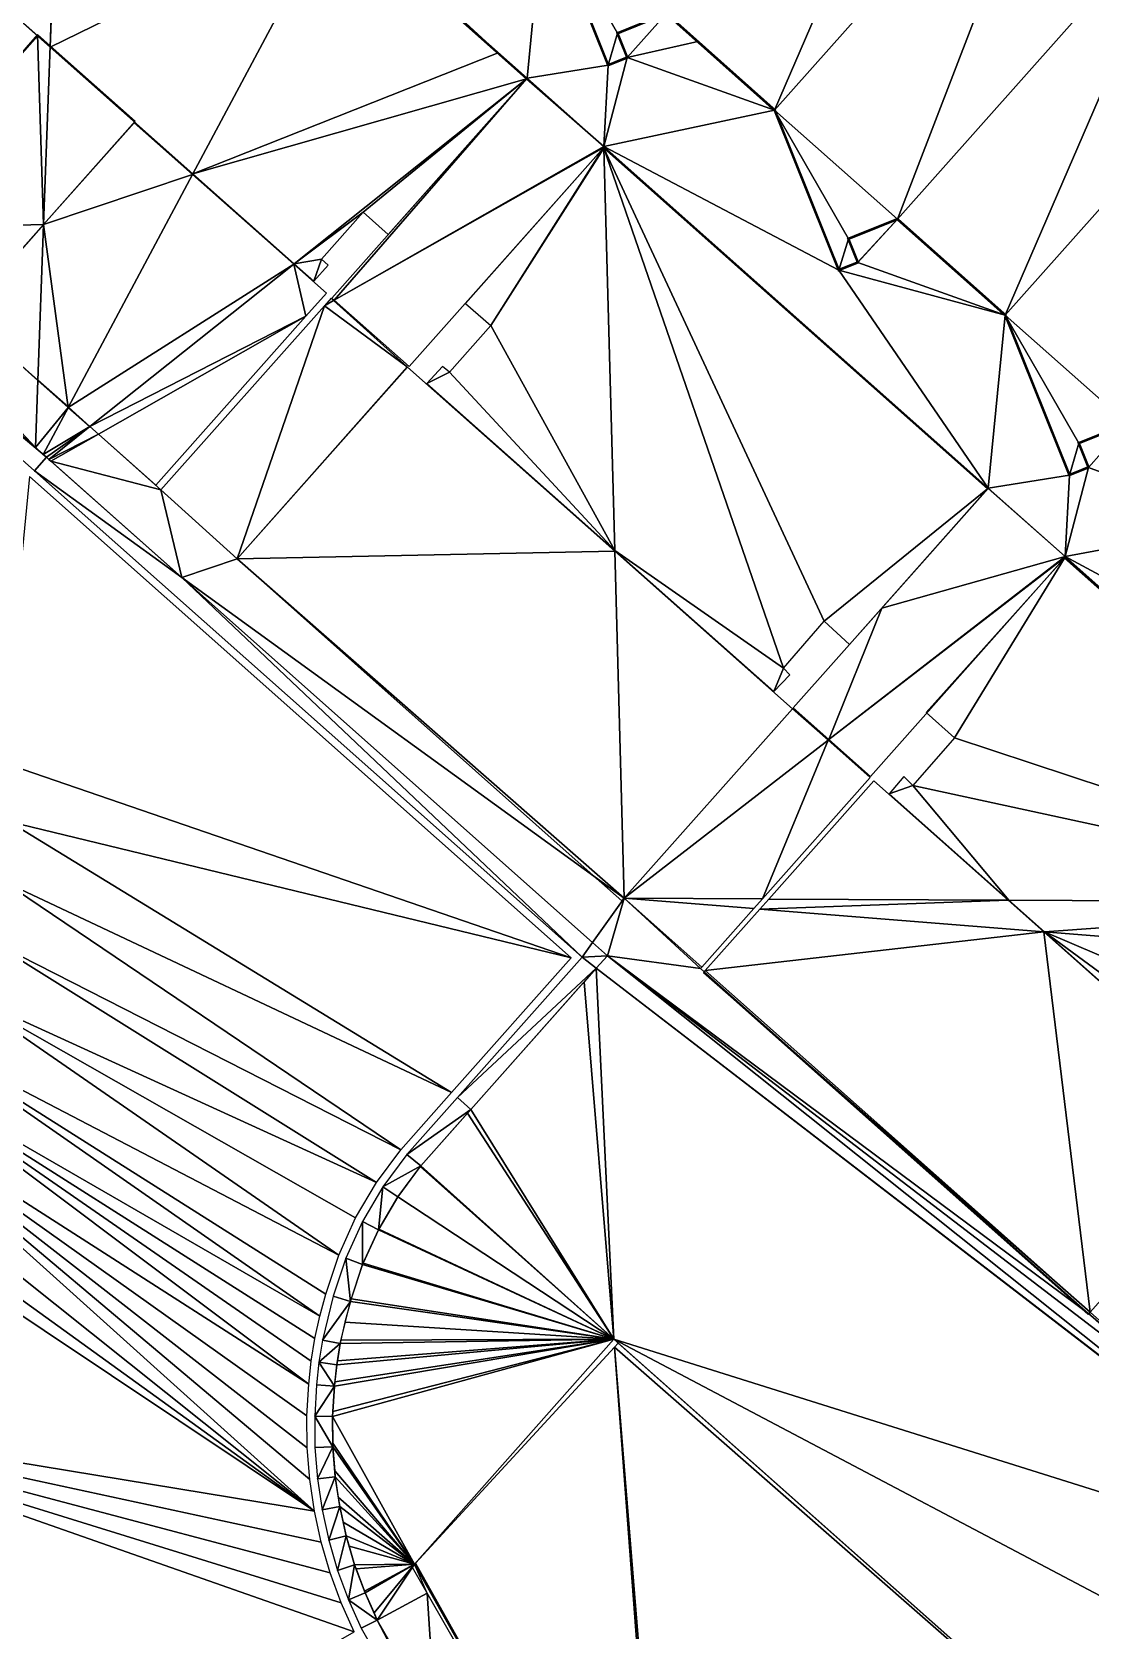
# Model space of a CAD drawing. Header units: metres. Extents: x 1634389 to 1634634, y 8249577 to 8249800.
# Drawn here: x 1634566.35 to 1634586.92, y 8249607.65 to 8249638.72 of the extents above; entities that cross this region are included whole.
import ezdxf

# ---------------------------------------------------------------- set-up
doc = ezdxf.new("R2010")
doc.units = ezdxf.units.M
doc.header["$LTSCALE"] = 2
doc.linetypes.add('CACHE2', pattern=[4.7625, 3.175, -1.5875])
for name, color, linetype in [('CONTOUR-BATIMENT', 5, 'Continuous'), ('MNT-02-ACCES PIETON PRIVE-FF-35', 40, 'Continuous'), ('MNT-02-BATIMENT FINI-FF-0', 1, 'Continuous'), ('MNT-02-BETON DESACTIVE FF-35', 7, 'Continuous'), ('MNT-02-ESPACE VERT-FF-30', 221, 'Continuous'), ('MNT-02-ESPACE VERT-PRIVE-FF-30', 222, 'CACHE2'), ('MNT-02-EVERGREEN-FF-45', 7, 'Continuous'), ('MNT-02-VOIRIE LOURDE-FF-60', 160, 'Continuous')]:
    doc.layers.add(name, color=color, linetype=linetype)

msp = doc.modelspace()

# ---------------------------------------------------------------- linework, layer by layer
at = {"layer": 'CONTOUR-BATIMENT', "linetype": 'CACHE2', "ltscale": 0.05, "const_width": 0.05, "flags": 128}
msp.add_lwpolyline([(1634573.063, 8249642.07), (1634571.682, 8249645.484), (1634577.14, 8249651.623), (1634580.701, 8249650.663), (1634580.596, 8249650.278), (1634580.111, 8249650.407), (1634579.853, 8249649.41), (1634581.951, 8249647.546), (1634585.187, 8249646.675), (1634585.082, 8249646.288), (1634584.609, 8249646.414), (1634584.341, 8249645.42), (1634586.438, 8249643.556), (1634589.674, 8249642.689), (1634589.57, 8249642.302), (1634589.094, 8249642.429), (1634588.826, 8249641.435), (1634590.924, 8249639.571), (1634594.157, 8249638.699), (1634594.055, 8249638.317), (1634593.58, 8249638.445), (1634593.312, 8249637.452), (1634595.502, 8249635.507), (1634598.738, 8249634.635), (1634598.63, 8249634.256), (1634598.155, 8249634.383), (1634597.887, 8249633.388), (1634599.966, 8249631.539), (1634603.221, 8249630.675), (1634603.114, 8249630.276), (1634602.643, 8249630.402), (1634602.375, 8249629.407), (1634604.473, 8249627.543), (1634607.705, 8249626.667), (1634607.602, 8249626.28), (1634607.117, 8249626.411), (1634606.851, 8249625.422), (1634609.175, 8249623.355), (1634603.527, 8249617.002), (1634601.201, 8249619.068), (1634600.253, 8249618.688), (1634600.44, 8249618.221), (1634600.069, 8249618.072), (1634598.821, 8249621.184), (1634596.715, 8249623.062), (1634595.757, 8249622.695), (1634595.952, 8249622.211), (1634595.584, 8249622.057), (1634594.335, 8249625.169), (1634592.24, 8249627.033), (1634591.287, 8249626.651), (1634591.486, 8249626.149), (1634591.117, 8249626.001), (1634589.849, 8249629.16), (1634587.655, 8249631.11), (1634586.704, 8249630.729), (1634586.893, 8249630.258), (1634586.522, 8249630.109), (1634585.274, 8249633.22), (1634583.177, 8249635.085), (1634582.223, 8249634.702), (1634582.408, 8249634.243), (1634582.036, 8249634.095), (1634580.789, 8249637.206), (1634578.683, 8249639.083), (1634577.733, 8249638.699), (1634577.923, 8249638.228), (1634577.552, 8249638.079), (1634576.303, 8249641.191), (1634574.206, 8249643.055), (1634573.252, 8249642.673), (1634573.435, 8249642.219)], close=True, dxfattribs=at)
at = {"layer": 'MNT-02-ACCES PIETON PRIVE-FF-35', "linetype": 'ByBlock'}
for points in [[(1634572.243, 8249641.138, 98.71), (1634572.233, 8249641.127, 98.71), (1634575.96, 8249637.811, 98.71)], [(1634572.246, 8249641.141, 98.71), (1634572.243, 8249641.138, 98.71), (1634575.974, 8249637.823, 98.71)], [(1634575.96, 8249637.811, 98.71), (1634575.974, 8249637.823, 98.71), (1634572.243, 8249641.138, 98.71)], [(1634575.974, 8249637.823, 98.71), (1634576.303, 8249641.191, 98.75), (1634572.246, 8249641.141, 98.71)], [(1634577.552, 8249638.079, 98.75), (1634576.303, 8249641.191, 98.75), (1634575.974, 8249637.823, 98.71)], [(1634578.68, 8249639.079, 98.75), (1634577.733, 8249638.699, 98.75), (1634577.923, 8249638.228, 98.75)], [(1634579.293, 8249638.54, 98.75), (1634578.68, 8249639.079, 98.75), (1634577.923, 8249638.228, 98.75)], [(1634579.293, 8249638.54, 98.75), (1634578.684, 8249639.081, 98.75), (1634578.68, 8249639.079, 98.75)], [(1634577.921, 8249638.232, 98.75), (1634577.923, 8249638.228, 98.75), (1634577.733, 8249638.699, 98.75)], [(1634579.293, 8249638.54, 98.75), (1634577.923, 8249638.228, 98.75), (1634580.789, 8249637.206, 98.75)], [(1634580.788, 8249637.211, 98.75), (1634579.293, 8249638.54, 98.75), (1634580.789, 8249637.206, 98.75)], [(1634577.552, 8249638.079, 98.75), (1634575.974, 8249637.823, 98.71), (1634577.469, 8249636.495, 98.71)], [(1634577.469, 8249636.495, 98.71), (1634580.789, 8249637.206, 98.75), (1634577.923, 8249638.228, 98.75)], [(1634577.552, 8249638.079, 98.75), (1634577.469, 8249636.495, 98.71), (1634577.923, 8249638.228, 98.75)], [(1634577.921, 8249638.232, 98.75), (1634577.552, 8249638.079, 98.75), (1634577.923, 8249638.228, 98.75)], [(1634575.961, 8249637.81, 98.71), (1634572.179, 8249633.551, 98.582), (1634572.225, 8249633.51, 98.582)], [(1634575.961, 8249637.81, 98.71), (1634572.225, 8249633.51, 98.582), (1634577.469, 8249636.495, 98.71)], [(1634575.96, 8249637.811, 98.71), (1634575.961, 8249637.81, 98.71), (1634575.974, 8249637.823, 98.71)], [(1634575.974, 8249637.823, 98.71), (1634575.961, 8249637.81, 98.71), (1634577.469, 8249636.495, 98.71)], [(1634577.469, 8249636.495, 98.71), (1634582.036, 8249634.095, 98.75), (1634580.789, 8249637.206, 98.75)], [(1634580.79, 8249637.207, 98.75), (1634580.788, 8249637.211, 98.75), (1634580.789, 8249637.206, 98.75)], [(1634580.79, 8249637.207, 98.75), (1634580.79, 8249637.207, 98.75), (1634580.789, 8249637.206, 98.75)], [(1634580.791, 8249637.204, 98.75), (1634580.79, 8249637.207, 98.75), (1634580.789, 8249637.206, 98.75)], [(1634582.036, 8249634.095, 98.75), (1634582.033, 8249634.108, 98.75), (1634580.789, 8249637.206, 98.75)], [(1634580.793, 8249637.2, 98.75), (1634580.789, 8249637.206, 98.75), (1634582.033, 8249634.108, 98.75)], [(1634580.793, 8249637.2, 98.75), (1634580.791, 8249637.204, 98.75), (1634580.789, 8249637.206, 98.75)], [(1634577.47, 8249636.479, 98.71), (1634577.469, 8249636.495, 98.71), (1634572.225, 8249633.51, 98.582)], [(1634572.225, 8249633.51, 98.582), (1634573.682, 8249632.216, 98.582), (1634577.47, 8249636.479, 98.71)], [(1634577.469, 8249636.495, 98.71), (1634577.471, 8249636.48, 98.71), (1634584.945, 8249629.853, 98.71)], [(1634582.036, 8249634.095, 98.75), (1634577.469, 8249636.495, 98.71), (1634584.945, 8249629.853, 98.71)], [(1634577.47, 8249636.479, 98.71), (1634577.471, 8249636.48, 98.71), (1634577.469, 8249636.495, 98.71)], [(1634584.938, 8249629.845, 98.71), (1634584.945, 8249629.853, 98.71), (1634577.471, 8249636.48, 98.71)], [(1634583.177, 8249635.085, 98.75), (1634582.223, 8249634.702, 98.75), (1634582.405, 8249634.248, 98.75)], [(1634583.177, 8249635.085, 98.75), (1634582.405, 8249634.248, 98.75), (1634582.408, 8249634.243, 98.75)], [(1634585.274, 8249633.22, 98.75), (1634583.177, 8249635.085, 98.75), (1634582.408, 8249634.243, 98.75)], [(1634582.042, 8249634.112, 98.75), (1634582.033, 8249634.108, 98.75), (1634582.036, 8249634.095, 98.75)], [(1634582.036, 8249634.095, 98.75), (1634585.274, 8249633.22, 98.75), (1634582.408, 8249634.243, 98.75)], [(1634582.042, 8249634.112, 98.75), (1634582.036, 8249634.095, 98.75), (1634582.408, 8249634.243, 98.75)], [(1634585.274, 8249633.22, 98.75), (1634582.036, 8249634.095, 98.75), (1634584.945, 8249629.853, 98.71)], [(1634582.405, 8249634.248, 98.75), (1634582.042, 8249634.112, 98.75), (1634582.408, 8249634.243, 98.75)], [(1634586.522, 8249630.109, 98.75), (1634585.274, 8249633.22, 98.75), (1634584.945, 8249629.853, 98.71)], [(1634587.655, 8249631.11, 98.75), (1634586.704, 8249630.729, 98.75), (1634586.893, 8249630.258, 98.75)], [(1634589.849, 8249629.16, 98.75), (1634587.655, 8249631.11, 98.75), (1634586.893, 8249630.258, 98.75)], [(1634586.891, 8249630.262, 98.75), (1634586.893, 8249630.258, 98.75), (1634586.704, 8249630.729, 98.75)], [(1634586.891, 8249630.262, 98.75), (1634586.522, 8249630.109, 98.75), (1634586.893, 8249630.258, 98.75)], [(1634586.522, 8249630.109, 98.75), (1634584.945, 8249629.853, 98.71), (1634586.441, 8249628.525, 98.71)], [(1634586.441, 8249628.525, 98.71), (1634589.849, 8249629.16, 98.75), (1634586.893, 8249630.258, 98.75)], [(1634586.522, 8249630.109, 98.75), (1634586.441, 8249628.525, 98.71), (1634586.893, 8249630.258, 98.75)], [(1634584.939, 8249629.845, 98.71), (1634582.875, 8249627.522, 98.64), (1634586.441, 8249628.525, 98.71)], [(1634584.938, 8249629.845, 98.71), (1634584.939, 8249629.845, 98.71), (1634584.945, 8249629.853, 98.71)], [(1634584.945, 8249629.853, 98.71), (1634584.939, 8249629.845, 98.71), (1634586.441, 8249628.525, 98.71)], [(1634589.849, 8249629.16, 98.75), (1634586.441, 8249628.525, 98.71), (1634591.117, 8249626.001, 98.75)], [(1634582.875, 8249627.522, 98.64), (1634581.843, 8249624.963, 98.582), (1634586.441, 8249628.525, 98.71)], [(1634586.441, 8249628.51, 98.71), (1634586.441, 8249628.525, 98.71), (1634581.843, 8249624.963, 98.582)], [(1634582.652, 8249624.245, 98.582), (1634586.441, 8249628.51, 98.71), (1634581.843, 8249624.963, 98.582)], [(1634586.441, 8249628.525, 98.71), (1634586.441, 8249628.51, 98.71), (1634594.015, 8249621.796, 98.71)], [(1634591.117, 8249626.001, 98.75), (1634586.441, 8249628.525, 98.71), (1634594.015, 8249621.796, 98.71)], [(1634593.986, 8249621.796, 98.71), (1634594.015, 8249621.796, 98.71), (1634586.441, 8249628.51, 98.71)], [(1634582.875, 8249627.522, 98.64), (1634581.149, 8249625.58, 98.582), (1634581.149, 8249625.58, 98.582)], [(1634582.875, 8249627.522, 98.64), (1634581.149, 8249625.58, 98.582), (1634581.843, 8249624.963, 98.582)]]:
    msp.add_3dface(points, dxfattribs=at)
at = {"layer": 'MNT-02-BATIMENT FINI-FF-0', "color": 5, "linetype": 'ByBlock'}
for points in [[(1634578.683, 8249639.083, 99.1), (1634580.789, 8249637.206, 99.1), (1634584.341, 8249645.42, 99.1)], [(1634580.789, 8249637.206, 99.1), (1634586.438, 8249643.556, 99.1), (1634584.341, 8249645.42, 99.1)], [(1634580.789, 8249637.206, 99.1), (1634583.177, 8249635.085, 99.1), (1634586.438, 8249643.556, 99.1)], [(1634583.177, 8249635.085, 99.1), (1634588.826, 8249641.435, 99.1), (1634586.438, 8249643.556, 99.1)], [(1634576.303, 8249641.191, 99.1), (1634577.552, 8249638.079, 99.1), (1634577.733, 8249638.699, 99.1)], [(1634576.303, 8249641.191, 99.1), (1634577.733, 8249638.699, 99.1), (1634578.683, 8249639.083, 99.1)], [(1634583.177, 8249635.085, 99.1), (1634585.274, 8249633.22, 99.1), (1634588.826, 8249641.435, 99.1)], [(1634585.274, 8249633.22, 99.1), (1634590.924, 8249639.571, 99.1), (1634588.826, 8249641.435, 99.1)], [(1634585.274, 8249633.22, 99.1), (1634587.655, 8249631.11, 99.1), (1634590.924, 8249639.571, 99.1)], [(1634577.552, 8249638.079, 99.1), (1634577.923, 8249638.228, 99.1), (1634577.733, 8249638.699, 99.1)], [(1634580.789, 8249637.206, 99.1), (1634582.036, 8249634.095, 99.1), (1634582.223, 8249634.702, 99.1)], [(1634580.789, 8249637.206, 99.1), (1634582.223, 8249634.702, 99.1), (1634583.177, 8249635.085, 99.1)], [(1634582.036, 8249634.095, 99.1), (1634582.408, 8249634.243, 99.1), (1634582.223, 8249634.702, 99.1)], [(1634585.274, 8249633.22, 99.1), (1634586.522, 8249630.109, 99.1), (1634586.704, 8249630.729, 99.1)], [(1634585.274, 8249633.22, 99.1), (1634586.704, 8249630.729, 99.1), (1634587.655, 8249631.11, 99.1)], [(1634586.522, 8249630.109, 99.1), (1634586.893, 8249630.258, 99.1), (1634586.704, 8249630.729, 99.1)]]:
    msp.add_3dface(points, dxfattribs=at)
at = {"layer": 'MNT-02-BETON DESACTIVE FF-35', "color": 6, "linetype": 'ByBlock'}
for points in [[(1634558.827, 8249638.75, 98.545), (1634557.017, 8249638.991, 98.517), (1634566.412, 8249630.645, 98.454)], [(1634566.46, 8249631.954, 98.493), (1634558.827, 8249638.75, 98.545), (1634566.412, 8249630.645, 98.454)], [(1634570.336, 8249628.48, 98.47), (1634572.032, 8249633.4, 98.577), (1634568.854, 8249629.823, 98.47)], [(1634570.336, 8249628.48, 98.47), (1634573.645, 8249632.211, 98.582), (1634572.032, 8249633.4, 98.577)], [(1634572.213, 8249633.503, 98.582), (1634572.163, 8249633.548, 98.582), (1634572.032, 8249633.4, 98.577)], [(1634573.645, 8249632.211, 98.582), (1634572.213, 8249633.503, 98.582), (1634572.032, 8249633.4, 98.577)], [(1634567.054, 8249631.426, 98.47), (1634566.46, 8249631.954, 98.493), (1634566.412, 8249630.645, 98.454)], [(1634567.054, 8249631.426, 98.47), (1634566.412, 8249630.645, 98.454), (1634566.565, 8249630.509, 98.448)], [(1634567.474, 8249631.051, 98.47), (1634567.054, 8249631.426, 98.47), (1634566.565, 8249630.509, 98.448)], [(1634567.474, 8249631.051, 98.47), (1634566.565, 8249630.509, 98.448), (1634566.628, 8249630.453, 98.448)], [(1634567.474, 8249631.051, 98.47), (1634566.628, 8249630.453, 98.448), (1634566.673, 8249630.413, 98.448)], [(1634567.474, 8249631.051, 98.47), (1634566.673, 8249630.413, 98.448), (1634567.643, 8249630.902, 98.47)], [(1634566.716, 8249630.375, 98.448), (1634567.643, 8249630.902, 98.47), (1634566.673, 8249630.413, 98.448)], [(1634568.854, 8249629.823, 98.47), (1634567.643, 8249630.902, 98.47), (1634566.716, 8249630.375, 98.448)], [(1634568.854, 8249629.823, 98.47), (1634566.716, 8249630.375, 98.448), (1634569.262, 8249628.113, 98.448)], [(1634570.336, 8249628.48, 98.47), (1634568.854, 8249629.823, 98.47), (1634569.262, 8249628.113, 98.448)], [(1634570.336, 8249628.48, 98.47), (1634569.262, 8249628.113, 98.448), (1634577.861, 8249621.879, 98.472)], [(1634577.248, 8249621.019, 98.441), (1634577.861, 8249621.879, 98.472), (1634569.262, 8249628.113, 98.448)], [(1634581.136, 8249625.565, 98.582), (1634577.861, 8249621.879, 98.472), (1634581.828, 8249624.951, 98.582)], [(1634581.136, 8249625.565, 98.582), (1634577.861, 8249621.879, 98.472), (1634581.136, 8249625.565, 98.582)], [(1634580.551, 8249621.865, 98.512), (1634581.828, 8249624.951, 98.582), (1634577.861, 8249621.879, 98.472)], [(1634580.551, 8249621.865, 98.512), (1634582.646, 8249624.226, 98.582), (1634581.828, 8249624.951, 98.582)], [(1634577.861, 8249621.879, 98.472), (1634577.248, 8249621.019, 98.441), (1634577.538, 8249620.762, 98.443)], [(1634579.349, 8249620.51, 98.482), (1634577.861, 8249621.879, 98.472), (1634577.538, 8249620.762, 98.443)], [(1634580.385, 8249621.677, 98.506), (1634580.551, 8249621.865, 98.512), (1634577.861, 8249621.879, 98.472)], [(1634579.349, 8249620.51, 98.482), (1634579.373, 8249620.536, 98.483), (1634577.861, 8249621.879, 98.472)], [(1634579.373, 8249620.536, 98.483), (1634580.385, 8249621.677, 98.506), (1634577.861, 8249621.879, 98.472)], [(1634577.321, 8249620.518, 98.433), (1634592.126, 8249609.129, 98.573), (1634577.538, 8249620.762, 98.443)], [(1634586.899, 8249613.8, 98.536), (1634577.538, 8249620.762, 98.443), (1634588.392, 8249612.448, 98.546)], [(1634588.392, 8249612.448, 98.546), (1634577.538, 8249620.762, 98.443), (1634592.126, 8249609.129, 98.573)], [(1634579.349, 8249620.51, 98.482), (1634577.538, 8249620.762, 98.443), (1634586.899, 8249613.8, 98.536)], [(1634577.084, 8249620.251, 98.43), (1634577.663, 8249613.307, 98.43), (1634577.321, 8249620.518, 98.433)], [(1634592.126, 8249609.129, 98.573), (1634577.321, 8249620.518, 98.433), (1634592.908, 8249608.512, 98.58)], [(1634577.663, 8249613.307, 98.43), (1634592.908, 8249608.512, 98.58), (1634577.321, 8249620.518, 98.433)], [(1634577.663, 8249613.307, 98.43), (1634577.084, 8249620.251, 98.43), (1634574.881, 8249617.771, 98.366)], [(1634577.663, 8249613.307, 98.43), (1634574.817, 8249617.699, 98.365), (1634573.906, 8249616.674, 98.356)], [(1634577.663, 8249613.307, 98.43), (1634574.881, 8249617.771, 98.366), (1634574.817, 8249617.699, 98.365)], [(1634577.663, 8249613.307, 98.43), (1634573.896, 8249616.661, 98.356), (1634573.462, 8249616.073, 98.351)], [(1634577.663, 8249613.307, 98.43), (1634573.906, 8249616.674, 98.356), (1634573.896, 8249616.661, 98.356)], [(1634577.663, 8249613.307, 98.43), (1634573.462, 8249616.073, 98.351), (1634573.093, 8249615.444, 98.347)], [(1634577.663, 8249613.307, 98.43), (1634573.462, 8249616.073, 98.351), (1634573.462, 8249616.073, 98.351)], [(1634577.663, 8249613.307, 98.43), (1634573.085, 8249615.431, 98.347), (1634572.789, 8249614.78, 98.342)], [(1634577.663, 8249613.307, 98.43), (1634573.093, 8249615.444, 98.347), (1634573.085, 8249615.431, 98.347)], [(1634577.663, 8249613.307, 98.43), (1634572.777, 8249614.754, 98.342), (1634572.555, 8249614.088, 98.369)], [(1634577.663, 8249613.307, 98.43), (1634572.789, 8249614.78, 98.342), (1634572.777, 8249614.754, 98.342)], [(1634577.663, 8249613.307, 98.43), (1634572.538, 8249614.037, 98.371), (1634572.428, 8249613.633, 98.388)], [(1634577.663, 8249613.307, 98.43), (1634572.555, 8249614.088, 98.369), (1634572.538, 8249614.037, 98.371)], [(1634588.429, 8249612.49, 98.548), (1634586.924, 8249613.828, 98.537), (1634586.899, 8249613.8, 98.536)], [(1634588.392, 8249612.448, 98.546), (1634588.429, 8249612.49, 98.548), (1634586.899, 8249613.8, 98.536)], [(1634577.663, 8249613.307, 98.43), (1634572.428, 8249613.633, 98.388), (1634572.354, 8249613.288, 98.401)], [(1634577.663, 8249613.307, 98.43), (1634572.199, 8249611.899, 98.456), (1634572.193, 8249611.799, 98.459)], [(1634577.663, 8249613.307, 98.43), (1634572.193, 8249611.799, 98.459), (1634573.785, 8249608.928, 98.57)], [(1634577.663, 8249613.307, 98.43), (1634572.229, 8249612.389, 98.437), (1634572.199, 8249611.899, 98.456)], [(1634577.663, 8249613.307, 98.43), (1634572.238, 8249612.473, 98.433), (1634572.229, 8249612.389, 98.437)], [(1634577.663, 8249613.307, 98.43), (1634572.273, 8249612.808, 98.42), (1634572.238, 8249612.473, 98.433)], [(1634577.663, 8249613.307, 98.43), (1634572.285, 8249612.882, 98.417), (1634572.273, 8249612.808, 98.42)], [(1634577.663, 8249613.307, 98.43), (1634572.34, 8249613.223, 98.404), (1634572.285, 8249612.882, 98.417)], [(1634577.663, 8249613.307, 98.43), (1634572.354, 8249613.288, 98.401), (1634572.34, 8249613.223, 98.404)], [(1634589.922, 8249606.836, 98.535), (1634592.908, 8249608.512, 98.58), (1634577.663, 8249613.307, 98.43)], [(1634587.728, 8249604.366, 98.495), (1634589.922, 8249606.836, 98.535), (1634577.663, 8249613.307, 98.43)], [(1634572.193, 8249611.799, 98.459), (1634572.198, 8249611.281, 98.478), (1634573.785, 8249608.928, 98.57)], [(1634572.198, 8249611.281, 98.478), (1634572.199, 8249611.213, 98.48), (1634573.785, 8249608.928, 98.57)], [(1634572.199, 8249611.213, 98.48), (1634572.236, 8249610.745, 98.494), (1634573.785, 8249608.928, 98.57)], [(1634572.236, 8249610.745, 98.494), (1634572.245, 8249610.63, 98.497), (1634573.785, 8249608.928, 98.57)], [(1634572.245, 8249610.63, 98.497), (1634572.304, 8249610.232, 98.509), (1634573.785, 8249608.928, 98.57)], [(1634572.304, 8249610.232, 98.509), (1634572.331, 8249610.051, 98.514), (1634573.785, 8249608.928, 98.57)], [(1634572.331, 8249610.051, 98.514), (1634572.398, 8249609.745, 98.524), (1634573.785, 8249608.928, 98.57)], [(1634572.398, 8249609.745, 98.524), (1634572.456, 8249609.479, 98.532), (1634573.785, 8249608.928, 98.57)], [(1634572.456, 8249609.479, 98.532), (1634572.514, 8249609.282, 98.538), (1634573.785, 8249608.928, 98.57)], [(1634572.514, 8249609.282, 98.538), (1634572.621, 8249608.918, 98.549), (1634573.785, 8249608.928, 98.57)], [(1634572.621, 8249608.918, 98.549), (1634572.651, 8249608.837, 98.551), (1634573.785, 8249608.928, 98.57)], [(1634572.651, 8249608.837, 98.551), (1634572.811, 8249608.403, 98.564), (1634573.785, 8249608.928, 98.57)], [(1634572.811, 8249608.403, 98.564), (1634572.824, 8249608.369, 98.565), (1634573.785, 8249608.928, 98.57)], [(1634572.824, 8249608.369, 98.565), (1634572.998, 8249607.982, 98.578), (1634573.785, 8249608.928, 98.57)], [(1634572.998, 8249607.982, 98.578), (1634573.061, 8249607.841, 98.577), (1634573.785, 8249608.928, 98.57)], [(1634574.03, 8249608.363, 98.569), (1634573.785, 8249608.928, 98.57), (1634573.061, 8249607.841, 98.577)], [(1634573.061, 8249607.841, 98.577), (1634574.192, 8249605.868, 98.573), (1634574.03, 8249608.363, 98.569)], [(1634574.192, 8249605.868, 98.573), (1634578.726, 8249600.169, 98.55), (1634574.03, 8249608.363, 98.569)]]:
    msp.add_3dface(points, dxfattribs=at)
at = {"layer": 'MNT-02-ESPACE VERT-FF-30', "elevation": 98.086, "flags": 128}
msp.add_lwpolyline([(1634572.777, 8249614.754), (1634572.555, 8249614.088), (1634572.538, 8249614.037), (1634572.428, 8249613.633), (1634572.354, 8249613.288), (1634572.34, 8249613.223), (1634572.285, 8249612.882), (1634572.273, 8249612.808), (1634572.238, 8249612.473), (1634572.229, 8249612.389), (1634572.199, 8249611.899)], dxfattribs=at)
at = {"layer": 'MNT-02-ESPACE VERT-FF-30', "linetype": 'ByBlock'}
for points in [[(1634566.453, 8249638.675, 98.74), (1634563.146, 8249634.889, 98.565), (1634566.572, 8249634.982, 98.634)], [(1634566.453, 8249638.675, 98.74), (1634566.572, 8249634.982, 98.634), (1634566.701, 8249638.455, 98.739)], [(1634566.572, 8249634.982, 98.634), (1634568.353, 8249636.987, 98.676), (1634566.701, 8249638.455, 98.739)], [(1634563.146, 8249634.889, 98.565), (1634565.015, 8249633.229, 98.552), (1634566.572, 8249634.982, 98.634)], [(1634577.676, 8249613.148, 98.481), (1634588.562, 8249603.622, 98.55), (1634577.749, 8249613.228, 98.481)], [(1634577.676, 8249613.148, 98.481), (1634573.805, 8249608.951, 98.619), (1634578.642, 8249600.318, 98.6)], [(1634588.562, 8249603.622, 98.55), (1634577.676, 8249613.148, 98.481), (1634578.722, 8249600.215, 98.6)], [(1634578.642, 8249600.318, 98.6), (1634578.722, 8249600.215, 98.6), (1634577.676, 8249613.148, 98.481)], [(1634573.783, 8249608.927, 98.62), (1634573.734, 8249608.874, 98.62), (1634573.737, 8249608.87, 98.62)], [(1634573.783, 8249608.927, 98.62), (1634573.737, 8249608.87, 98.62), (1634573.785, 8249608.928, 98.62)], [(1634573.737, 8249608.87, 98.62), (1634578.628, 8249600.335, 98.6), (1634573.785, 8249608.928, 98.62)], [(1634573.784, 8249608.928, 98.62), (1634573.783, 8249608.927, 98.62), (1634573.785, 8249608.928, 98.62)], [(1634573.805, 8249608.951, 98.619), (1634573.784, 8249608.929, 98.62), (1634573.785, 8249608.928, 98.62)], [(1634573.784, 8249608.929, 98.62), (1634573.784, 8249608.928, 98.62), (1634573.785, 8249608.928, 98.62)], [(1634573.784, 8249608.929, 98.62), (1634573.784, 8249608.929, 98.62), (1634573.785, 8249608.928, 98.62)], [(1634573.805, 8249608.951, 98.619), (1634573.785, 8249608.928, 98.62), (1634578.642, 8249600.318, 98.6)], [(1634578.628, 8249600.335, 98.6), (1634578.642, 8249600.318, 98.6), (1634573.785, 8249608.928, 98.62)]]:
    msp.add_3dface(points, dxfattribs=at)
at = {"layer": 'MNT-02-ESPACE VERT-PRIVE-FF-30', "linetype": 'ByBlock'}
for points in [[(1634566.946, 8249645.793, 98.959), (1634566.7, 8249638.426, 98.738), (1634566.973, 8249645.819, 98.96)], [(1634572.239, 8249641.141, 98.76), (1634566.973, 8249645.819, 98.96), (1634566.7, 8249638.426, 98.738)], [(1634566.7, 8249638.426, 98.738), (1634566.946, 8249645.793, 98.959), (1634562.12, 8249642.491, 98.768)], [(1634566.7, 8249638.426, 98.738), (1634569.475, 8249635.963, 98.632), (1634572.239, 8249641.141, 98.76)], [(1634569.475, 8249635.963, 98.632), (1634575.414, 8249638.32, 98.76), (1634572.239, 8249641.141, 98.76)], [(1634572.342, 8249641.143, 98.761), (1634572.239, 8249641.141, 98.76), (1634575.414, 8249638.32, 98.76)], [(1634575.414, 8249638.32, 98.76), (1634569.475, 8249635.963, 98.632), (1634575.964, 8249637.815, 98.76)], [(1634571.445, 8249634.214, 98.632), (1634575.964, 8249637.815, 98.76), (1634569.475, 8249635.963, 98.632)], [(1634572.784, 8249635.219, 98.669), (1634575.964, 8249637.815, 98.76), (1634571.445, 8249634.214, 98.632)], [(1634575.964, 8249637.815, 98.76), (1634572.784, 8249635.219, 98.669), (1634575.965, 8249637.814, 98.76)], [(1634573.276, 8249634.786, 98.669), (1634575.965, 8249637.814, 98.76), (1634572.784, 8249635.219, 98.669)], [(1634574.779, 8249633.447, 98.669), (1634575.27, 8249633.014, 98.669), (1634577.464, 8249636.474, 98.76)], [(1634577.47, 8249636.468, 98.76), (1634577.464, 8249636.474, 98.76), (1634575.27, 8249633.014, 98.669)], [(1634577.47, 8249636.468, 98.76), (1634575.27, 8249633.014, 98.669), (1634577.68, 8249628.644, 98.632)], [(1634577.68, 8249628.644, 98.632), (1634580.962, 8249626.35, 98.643), (1634577.47, 8249636.468, 98.76)], [(1634584.932, 8249629.838, 98.76), (1634577.47, 8249636.468, 98.76), (1634581.753, 8249627.266, 98.67)], [(1634581.753, 8249627.266, 98.67), (1634577.47, 8249636.468, 98.76), (1634580.962, 8249626.35, 98.643)], [(1634571.445, 8249634.214, 98.632), (1634571.976, 8249634.307, 98.642), (1634572.784, 8249635.219, 98.669)], [(1634571.445, 8249634.214, 98.632), (1634571.825, 8249633.877, 98.632), (1634571.976, 8249634.307, 98.642)], [(1634571.825, 8249633.877, 98.632), (1634572.105, 8249634.192, 98.642), (1634571.976, 8249634.307, 98.642)], [(1634575.27, 8249633.014, 98.669), (1634574.469, 8249632.106, 98.642), (1634577.68, 8249628.644, 98.632)], [(1634574.469, 8249632.106, 98.642), (1634574.332, 8249632.217, 98.642), (1634574.027, 8249631.889, 98.632)], [(1634574.469, 8249632.106, 98.642), (1634574.027, 8249631.889, 98.632), (1634577.68, 8249628.644, 98.632)], [(1634584.932, 8249629.838, 98.76), (1634581.753, 8249627.266, 98.67), (1634582.247, 8249626.816, 98.669)], [(1634577.68, 8249628.644, 98.632), (1634580.771, 8249625.898, 98.632), (1634580.962, 8249626.35, 98.643)], [(1634586.426, 8249628.494, 98.759), (1634583.736, 8249625.489, 98.669), (1634584.29, 8249625, 98.669)], [(1634586.426, 8249628.494, 98.759), (1634584.29, 8249625, 98.669), (1634593.981, 8249621.796, 98.759)], [(1634580.771, 8249625.898, 98.632), (1634581.086, 8249626.22, 98.642), (1634580.962, 8249626.35, 98.643)], [(1634584.29, 8249625, 98.669), (1634583.478, 8249624.073, 98.642), (1634593.981, 8249621.796, 98.759)], [(1634583.478, 8249624.073, 98.642), (1634583.304, 8249624.249, 98.642), (1634583.014, 8249623.912, 98.632)], [(1634583.478, 8249624.073, 98.642), (1634583.014, 8249623.912, 98.632), (1634585.345, 8249621.84, 98.632)], [(1634585.345, 8249621.84, 98.632), (1634593.981, 8249621.796, 98.759), (1634583.478, 8249624.073, 98.642)], [(1634586.037, 8249621.225, 98.632), (1634593.981, 8249621.796, 98.759), (1634585.345, 8249621.84, 98.632)], [(1634593.981, 8249621.796, 98.759), (1634586.037, 8249621.225, 98.632), (1634592.995, 8249620.669, 98.726)], [(1634586.037, 8249621.225, 98.632), (1634589.845, 8249617.842, 98.66), (1634590.024, 8249618.296, 98.666)], [(1634586.037, 8249621.225, 98.632), (1634590.024, 8249618.296, 98.666), (1634590.821, 8249619.185, 98.684)], [(1634586.037, 8249621.225, 98.632), (1634590.821, 8249619.185, 98.684), (1634592.995, 8249620.669, 98.726)]]:
    msp.add_3dface(points, dxfattribs=at)
at = {"layer": 'MNT-02-EVERGREEN-FF-45', "color": 1, "linetype": 'ByBlock'}
for points in [[(1634566.458, 8249638.649, 98.59), (1634562.138, 8249642.477, 98.618), (1634563.14, 8249634.915, 98.416)], [(1634569.469, 8249635.951, 98.482), (1634568.332, 8249636.958, 98.525), (1634566.572, 8249634.978, 98.484)], [(1634569.469, 8249635.951, 98.482), (1634566.572, 8249634.978, 98.484), (1634567.053, 8249631.424, 98.37)], [(1634571.437, 8249634.208, 98.482), (1634569.469, 8249635.951, 98.482), (1634567.053, 8249631.424, 98.37)], [(1634566.572, 8249634.978, 98.484), (1634565.019, 8249633.23, 98.403), (1634566.46, 8249631.95, 98.393)], [(1634566.572, 8249634.978, 98.484), (1634566.46, 8249631.95, 98.393), (1634567.053, 8249631.424, 98.37)], [(1634571.437, 8249634.208, 98.482), (1634567.053, 8249631.424, 98.37), (1634567.473, 8249631.05, 98.37)], [(1634571.437, 8249634.208, 98.482), (1634567.473, 8249631.05, 98.37), (1634571.675, 8249633.197, 98.469)], [(1634571.437, 8249634.208, 98.482), (1634571.675, 8249633.197, 98.469), (1634572.073, 8249633.645, 98.482)], [(1634567.473, 8249631.05, 98.37), (1634567.641, 8249630.901, 98.37), (1634571.675, 8249633.197, 98.469)], [(1634567.641, 8249630.901, 98.37), (1634568.755, 8249629.911, 98.37), (1634571.675, 8249633.197, 98.469)], [(1634573.649, 8249632.205, 98.482), (1634570.336, 8249628.477, 98.37), (1634577.68, 8249628.628, 98.482)], [(1634577.68, 8249628.628, 98.482), (1634570.336, 8249628.477, 98.37), (1634577.861, 8249621.879, 98.372)], [(1634577.32, 8249622.271, 98.371), (1634577.861, 8249621.879, 98.372), (1634570.336, 8249628.477, 98.37)], [(1634581.135, 8249625.564, 98.482), (1634577.68, 8249628.628, 98.482), (1634577.861, 8249621.879, 98.372)], [(1634585.332, 8249621.84, 98.482), (1634582.717, 8249624.16, 98.482), (1634580.676, 8249621.864, 98.413)], [(1634577.32, 8249622.271, 98.371), (1634577.817, 8249621.83, 98.37), (1634577.861, 8249621.879, 98.372)], [(1634577.32, 8249622.271, 98.371), (1634577.861, 8249621.879, 98.372), (1634577.861, 8249621.879, 98.372)], [(1634586.024, 8249621.226, 98.482), (1634580.501, 8249621.668, 98.408), (1634579.441, 8249620.475, 98.383)], [(1634585.332, 8249621.84, 98.482), (1634580.676, 8249621.864, 98.413), (1634580.501, 8249621.668, 98.408)], [(1634586.024, 8249621.226, 98.482), (1634585.332, 8249621.84, 98.482), (1634580.501, 8249621.668, 98.408)], [(1634586.024, 8249621.226, 98.482), (1634579.441, 8249620.475, 98.383), (1634586.923, 8249613.829, 98.437)], [(1634590.202, 8249617.519, 98.512), (1634586.024, 8249621.226, 98.482), (1634586.923, 8249613.829, 98.437)], [(1634579.441, 8249620.475, 98.383), (1634579.403, 8249620.433, 98.382), (1634586.923, 8249613.829, 98.437)], [(1634586.884, 8249613.785, 98.435), (1634586.923, 8249613.829, 98.437), (1634579.403, 8249620.433, 98.382)]]:
    msp.add_3dface(points, dxfattribs=at)
at = {"layer": 'MNT-02-VOIRIE LOURDE-FF-60'}
for points in [[(1634556.952, 8249639.049, 98.267), (1634556.72, 8249638.788, 98.255), (1634566.628, 8249630.453, 98.198)], [(1634566.396, 8249630.193, 98.19), (1634566.628, 8249630.453, 98.198), (1634556.72, 8249638.788, 98.255)], [(1634566.396, 8249630.193, 98.19), (1634569.262, 8249628.113, 98.198), (1634566.628, 8249630.453, 98.198)], [(1634576.832, 8249620.72, 98.16), (1634566.296, 8249630.08, 98.17), (1634565.76, 8249624.526, 98.032)], [(1634566.396, 8249630.193, 98.19), (1634577.045, 8249620.732, 98.18), (1634569.262, 8249628.113, 98.198)], [(1634577.045, 8249620.732, 98.18), (1634577.248, 8249621.019, 98.191), (1634569.262, 8249628.113, 98.198)], [(1634576.832, 8249620.72, 98.16), (1634565.76, 8249624.526, 98.032), (1634565.899, 8249623.37, 98.01)], [(1634574.507, 8249618.103, 98.09), (1634565.899, 8249623.37, 98.01), (1634565.789, 8249622.211, 97.987)], [(1634574.507, 8249618.103, 98.09), (1634576.832, 8249620.72, 98.16), (1634565.899, 8249623.37, 98.01)], [(1634573.517, 8249616.989, 98.081), (1634565.789, 8249622.211, 97.987), (1634565.437, 8249621.102, 97.965)], [(1634573.517, 8249616.989, 98.081), (1634574.507, 8249618.103, 98.09), (1634565.789, 8249622.211, 97.987)], [(1634564.857, 8249620.093, 97.943), (1634573.044, 8249616.348, 98.076), (1634565.437, 8249621.102, 97.965)], [(1634573.044, 8249616.348, 98.076), (1634573.517, 8249616.989, 98.081), (1634565.437, 8249621.102, 97.965)], [(1634577.045, 8249620.732, 98.18), (1634577.538, 8249620.762, 98.193), (1634577.248, 8249621.019, 98.191)], [(1634577.045, 8249620.732, 98.18), (1634574.62, 8249618.003, 98.11), (1634577.321, 8249620.518, 98.183)], [(1634577.045, 8249620.732, 98.18), (1634577.321, 8249620.518, 98.183), (1634577.538, 8249620.762, 98.193)], [(1634574.881, 8249617.771, 98.116), (1634577.321, 8249620.518, 98.183), (1634574.62, 8249618.003, 98.11)], [(1634572.311, 8249614.937, 98.066), (1634564.857, 8249620.093, 97.943), (1634564.076, 8249619.229, 97.92)], [(1634572.641, 8249615.662, 98.071), (1634573.044, 8249616.348, 98.076), (1634564.857, 8249620.093, 97.943)], [(1634572.311, 8249614.937, 98.066), (1634572.641, 8249615.662, 98.071), (1634564.857, 8249620.093, 97.943)], [(1634571.942, 8249613.751, 98.058), (1634564.076, 8249619.229, 97.92), (1634563.369, 8249618.699, 97.915)], [(1634571.942, 8249613.751, 98.058), (1634572.059, 8249614.182, 98.061), (1634564.076, 8249619.229, 97.92)], [(1634572.059, 8249614.182, 98.061), (1634572.311, 8249614.937, 98.066), (1634564.076, 8249619.229, 97.92)], [(1634562.586, 8249618.29, 97.91), (1634571.73, 8249612.43, 98.05), (1634563.369, 8249618.699, 97.915)], [(1634571.848, 8249613.315, 98.056), (1634571.942, 8249613.751, 98.058), (1634563.369, 8249618.699, 97.915)], [(1634571.73, 8249612.43, 98.05), (1634571.777, 8249612.874, 98.053), (1634563.369, 8249618.699, 97.915)], [(1634571.777, 8249612.874, 98.053), (1634571.848, 8249613.315, 98.056), (1634563.369, 8249618.699, 97.915)], [(1634561.747, 8249618.012, 97.905), (1634571.838, 8249609.961, 98.12), (1634562.586, 8249618.29, 97.91)], [(1634571.699, 8249611.192, 98.085), (1634571.693, 8249611.811, 98.067), (1634562.586, 8249618.29, 97.91)], [(1634571.748, 8249610.574, 98.103), (1634562.586, 8249618.29, 97.91), (1634571.838, 8249609.961, 98.12)], [(1634571.699, 8249611.192, 98.085), (1634562.586, 8249618.29, 97.91), (1634571.748, 8249610.574, 98.103)], [(1634571.693, 8249611.811, 98.067), (1634571.73, 8249612.43, 98.05), (1634562.586, 8249618.29, 97.91)], [(1634559.99, 8249617.877, 97.895), (1634571.838, 8249609.961, 98.12), (1634560.874, 8249617.873, 97.9)], [(1634560.688, 8249611.796, 97.98), (1634571.838, 8249609.961, 98.12), (1634559.99, 8249617.877, 97.895)], [(1634571.838, 8249609.961, 98.12), (1634561.747, 8249618.012, 97.905), (1634560.874, 8249617.873, 97.9)], [(1634574.62, 8249618.003, 98.11), (1634573.634, 8249616.894, 98.101), (1634574.881, 8249617.771, 98.116)], [(1634573.906, 8249616.674, 98.106), (1634574.881, 8249617.771, 98.116), (1634573.634, 8249616.894, 98.101)], [(1634573.634, 8249616.894, 98.101), (1634573.171, 8249616.265, 98.096), (1634573.906, 8249616.674, 98.106)], [(1634573.462, 8249616.073, 98.101), (1634573.906, 8249616.674, 98.106), (1634573.171, 8249616.265, 98.096)], [(1634573.171, 8249616.265, 98.096), (1634572.775, 8249615.592, 98.091), (1634573.085, 8249615.431, 98.097)], [(1634573.171, 8249616.265, 98.096), (1634573.085, 8249615.431, 98.097), (1634573.462, 8249616.073, 98.101)], [(1634572.775, 8249615.592, 98.091), (1634572.452, 8249614.882, 98.086), (1634572.777, 8249614.754, 98.092)], [(1634572.775, 8249615.592, 98.091), (1634572.777, 8249614.754, 98.092), (1634573.085, 8249615.431, 98.097)], [(1634572.204, 8249614.142, 98.08), (1634572.538, 8249614.037, 98.093), (1634572.452, 8249614.882, 98.086)], [(1634572.777, 8249614.754, 98.092), (1634572.452, 8249614.882, 98.086), (1634572.538, 8249614.037, 98.093)], [(1634572.204, 8249614.142, 98.08), (1634571.997, 8249613.287, 98.196), (1634572.538, 8249614.037, 98.093)], [(1634571.997, 8249613.287, 98.196), (1634572.34, 8249613.223, 98.194), (1634572.538, 8249614.037, 98.093)], [(1634571.997, 8249613.287, 98.196), (1634571.927, 8249612.854, 98.193), (1634572.34, 8249613.223, 98.194)], [(1634572.273, 8249612.808, 98.192), (1634572.34, 8249613.223, 98.194), (1634571.927, 8249612.854, 98.193)], [(1634571.881, 8249612.418, 98.19), (1634572.229, 8249612.389, 98.192), (1634571.927, 8249612.854, 98.193)], [(1634572.273, 8249612.808, 98.192), (1634571.927, 8249612.854, 98.193), (1634572.229, 8249612.389, 98.192)], [(1634571.881, 8249612.418, 98.19), (1634571.844, 8249611.808, 98.207), (1634572.229, 8249612.389, 98.192)], [(1634572.193, 8249611.799, 98.209), (1634572.229, 8249612.389, 98.192), (1634571.844, 8249611.808, 98.207)], [(1634572.146, 8249608.76, 98.155), (1634560.688, 8249611.796, 97.98), (1634572.361, 8249608.179, 98.172)], [(1634565.441, 8249603.502, 98.03), (1634572.615, 8249607.614, 98.19), (1634560.688, 8249611.796, 97.98)], [(1634572.361, 8249608.179, 98.172), (1634560.688, 8249611.796, 97.98), (1634572.615, 8249607.614, 98.19)], [(1634571.971, 8249609.355, 98.137), (1634560.688, 8249611.796, 97.98), (1634572.146, 8249608.76, 98.155)], [(1634571.838, 8249609.961, 98.12), (1634560.688, 8249611.796, 97.98), (1634571.971, 8249609.355, 98.137)], [(1634572.193, 8249611.799, 98.209), (1634571.844, 8249611.808, 98.207), (1634572.199, 8249611.213, 98.23)], [(1634571.85, 8249611.198, 98.225), (1634572.199, 8249611.213, 98.23), (1634571.844, 8249611.808, 98.207)], [(1634571.85, 8249611.198, 98.225), (1634571.898, 8249610.591, 98.243), (1634572.199, 8249611.213, 98.23)], [(1634571.898, 8249610.591, 98.243), (1634572.245, 8249610.63, 98.247), (1634572.199, 8249611.213, 98.23)], [(1634571.898, 8249610.591, 98.243), (1634571.987, 8249609.988, 98.26), (1634572.245, 8249610.63, 98.247)], [(1634571.987, 8249609.988, 98.26), (1634572.331, 8249610.051, 98.264), (1634572.245, 8249610.63, 98.247)], [(1634571.987, 8249609.988, 98.26), (1634572.118, 8249609.393, 98.277), (1634572.331, 8249610.051, 98.264)], [(1634572.456, 8249609.479, 98.282), (1634572.331, 8249610.051, 98.264), (1634572.118, 8249609.393, 98.277)], [(1634572.118, 8249609.393, 98.277), (1634572.289, 8249608.808, 98.295), (1634572.456, 8249609.479, 98.282)], [(1634572.621, 8249608.918, 98.299), (1634572.456, 8249609.479, 98.282), (1634572.289, 8249608.808, 98.295)], [(1634572.289, 8249608.808, 98.295), (1634572.5, 8249608.236, 98.312), (1634572.621, 8249608.918, 98.299)], [(1634572.824, 8249608.369, 98.315), (1634572.621, 8249608.918, 98.299), (1634572.5, 8249608.236, 98.312)], [(1634572.5, 8249608.236, 98.312), (1634573.061, 8249607.841, 98.327), (1634572.824, 8249608.369, 98.315)], [(1634572.5, 8249608.236, 98.312), (1634572.75, 8249607.683, 98.33), (1634573.061, 8249607.841, 98.327)], [(1634572.75, 8249607.683, 98.33), (1634577.446, 8249599.487, 98.27), (1634573.061, 8249607.841, 98.327)], [(1634577.446, 8249599.487, 98.27), (1634577.755, 8249599.652, 98.277), (1634573.061, 8249607.841, 98.327)]]:
    msp.add_3dface(points, dxfattribs=at)

doc.saveas('drawing.dxf')
